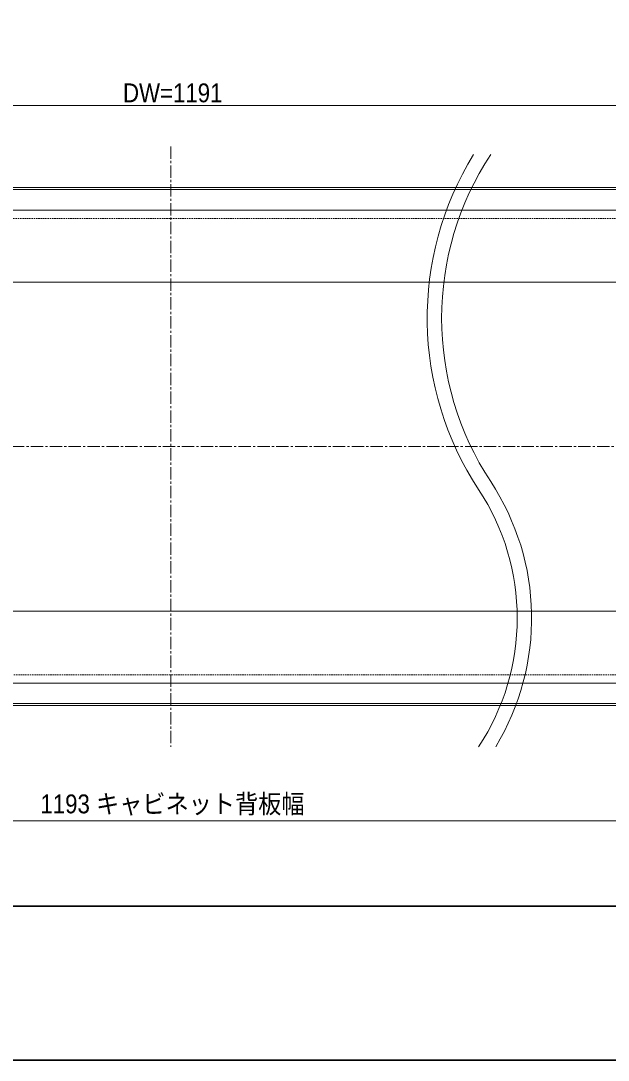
# Model space of a CAD drawing. Units: millimetres, scale not verified. Extents: x -1516 to 1516, y -761 to 761.
# Drawn here: x -533 to -248, y -692 to -187 of the extents above; entities that cross this region are included whole.
import ezdxf
from ezdxf.enums import TextEntityAlignment as Align

# ---------------------------------------------------------------- set-up
doc = ezdxf.new("R2010")
doc.units = ezdxf.units.MM
doc.header["$LTSCALE"] = 5
doc.linetypes.add('USER2', pattern=[1.11, 0.71, -0.4])
doc.linetypes.add('USER4', pattern=[9.172222, 5.997222, -1.058333, 1.058333, -1.058333])
for name, color, linetype, lineweight in [('0-0_1図面枠', 7, 'Continuous', 20), ('0-1_3一般', 7, 'Continuous', 15), ('0-3_2寸法-1', 7, 'Continuous', 15)]:
    doc.layers.add(name, color=color, linetype=linetype, lineweight=lineweight)
doc.styles.add('ＭＳ Ｐゴシック', font='')
doc.styles.get('ＭＳ Ｐゴシック').set_extended_font_data('MS PGothic')

# ---------------------------------------------------------------- blocks, each defined once
blk = doc.blocks.new('グループ-2')
at = {"layer": '0-0_1図面枠', "lineweight": 35}
blk.add_line((-5000, -3087.5), (5000, -3087.5), dxfattribs=at)
blk.add_lwpolyline([(-5000, 3462.5), (5000, 3462.5), (5000, -3462.5), (-5000, -3462.5)], close=True, dxfattribs=at)
blk = doc.blocks.new('図面枠')
at = {"layer": '0-0_1図面枠'}
blk.add_blockref('グループ-2', (0, 0), dxfattribs=at)
blk = doc.blocks.new('グループ-10')
at = {"layer": '0-1_3一般'}
for centre, radius, start, end in [((1314.67, -1657.24), 758.99, 148.37388, 213.34808), ((1314.67, -1657.24), 723.99, 146.65192, 213.34808), ((205.38, -2387.24), 603.95, 328.81076, 33.34808), ((205.38, -2387.24), 568.95, 326.65192, 33.34808)]:
    blk.add_arc(centre, radius, start, end, dxfattribs=at)
blk = doc.blocks.new('グループ-11')
at = {"layer": '0-1_3一般', "linetype": 'USER4'}
for p, q in [((-67.5, -1240), (-67.5, -2700)), ((-2150, -1970), (2015, -1970))]:
    blk.add_line(p, q, dxfattribs=at)
at = {"layer": '0-1_3一般', "linetype": 'USER2'}
for p, q in [((1840, -1415), (-1975, -1415)), ((-1975, -2525), (1840, -2525))]:
    blk.add_line(p, q, dxfattribs=at)
at = {"layer": '0-1_3一般'}
for points in [[(1910, -1345), (-2045, -1345), (-2045, -2595), (1910, -2595)], [(-1995, -1395), (1860, -1395), (1860, -2545), (-1995, -2545)]]:
    blk.add_lwpolyline(points, close=True, dxfattribs=at)
for points in [[(-1975, -1342.5), (-1975, -1340), (1840, -1340), (1840, -1342.5)], [(-1820, -1570), (1685, -1570), (1685, -2370), (-1820, -2370)], [(1840, -2600), (-1975, -2600), (-1975, -2597.5)]]:
    blk.add_lwpolyline(points, dxfattribs=at)
blk.add_blockref('グループ-10', (0, 0), dxfattribs=at)

msp = doc.modelspace()

# ---------------------------------------------------------------- linework, layer by layer
at = {"layer": '0-3_2寸法-1'}
for p, q in [((-68.627, -228), (-852.123, -228)), ((-67.627, -576), (-853.123, -576))]:
    msp.add_line(p, q, dxfattribs=at)

# ---------------------------------------------------------------- block references
at = {"layer": '0-0_1図面枠', "xscale": 0.2, "yscale": 0.2}
msp.add_blockref('図面枠', (-446.875, 0), dxfattribs=at)
at = {"layer": '0-1_3一般', "xscale": 0.2, "yscale": 0.2}
msp.add_blockref('グループ-11', (-446.875, 0), dxfattribs=at)

# ---------------------------------------------------------------- texts
at = {"layer": '0-3_2寸法-1', "style": 'ＭＳ Ｐゴシック', "width": 0.9}
for s, p in [('DW=1191', (-483.55, -229.24)), ('1193 キャビネット背板幅', (-523.677, -575.151))]:
    msp.add_text(s, height=9.171, dxfattribs=at).set_placement(p, align=Align.BOTTOM_LEFT)

doc.saveas('drawing.dxf')
